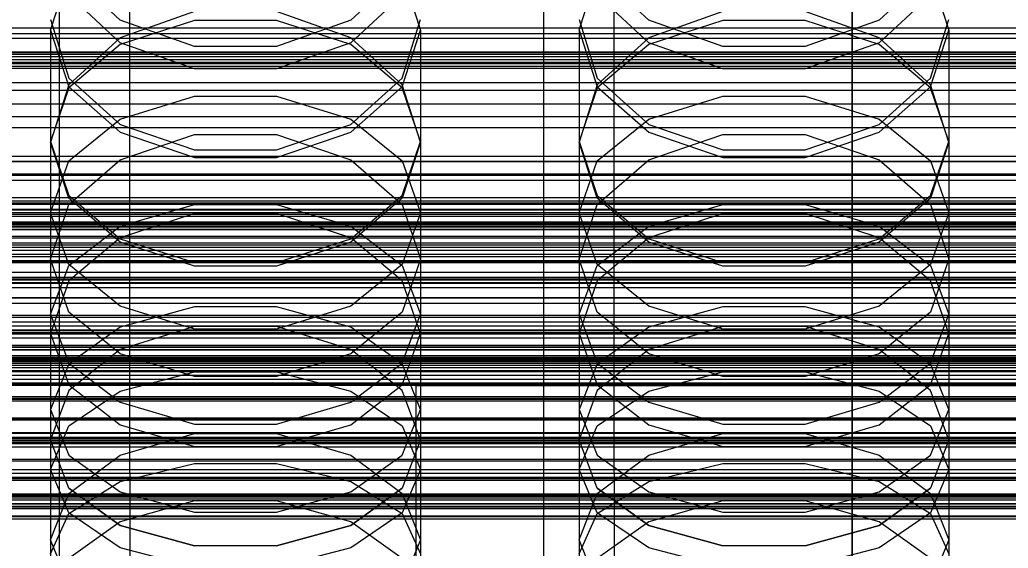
# Model space of a CAD drawing. Header units: millimetres. Extents: x -191664 to 191490, y -197311 to 10263.
# Drawn here: x -94.5 to 17.7, y -30598.5 to -30538.5 of the extents above; entities that cross this region are included whole.
import ezdxf

# ---------------------------------------------------------------- set-up
doc = ezdxf.new("R2010")
doc.units = ezdxf.units.MM
for name, color, linetype, lineweight in [('COTAS_USUARIO', 1, 'Continuous', 0), ('frontal_briquetadora', 7, 'Continuous', 0), ('frontal_C01', 7, 'Continuous', 0), ('frontal_C02', 7, 'Continuous', 0), ('frontal_C03', 7, 'Continuous', 0), ('frontal_mezcladora', 7, 'Continuous', 0), ('frontal_secador', 7, 'Continuous', 0)]:
    doc.layers.add(name, color=color, linetype=linetype, lineweight=lineweight)
doc.dimstyles.new('PLANTA_100', dxfattribs={"dimtxt": 250, "dimasz": 150, "dimexe": 150, "dimexo": 80, "dimgap": 100, "dimtad": 1, "dimtih": 1, "dimtoh": 1, "dimdec": 1, "dimdsep": 46, "dimcen": 0.09, "dimclrd": 1, "dimclre": 1, "dimclrt": 1, "dimadec": 0, "dimazin": 0, "dimtfac": 1, "dimtdec": 4, "dimtofl": 0, "dimtmove": 0, "dimatfit": 3, "dimfxl": 1, "dimtolj": 1, "dimtzin": 0, "dimarcsym": 0})

# ---------------------------------------------------------------- blocks, each defined once
blk = doc.blocks.new('*D108')
at = {"layer": 'COTAS_USUARIO', "color": 1, "lineweight": -2, "transparency": 16777216}
for p, q in [((-80, -30400), (-1350, -30400)), ((-1200, -31850), (-1200, -30550)), ((-80, -32000), (-1350, -32000))]:
    blk.add_line(p, q, dxfattribs=at)
at = {"layer": 'COTAS_USUARIO', "color": 1, "transparency": 16777216}
for points in [[(-1225, -30550), (-1175, -30550), (-1200, -30400)], [(-1225, -31850), (-1175, -31850), (-1200, -32000)]]:
    blk.add_solid(points, dxfattribs=at)
at = {"layer": 'Defpoints', "color": 0, "transparency": 16777216}
for p in [(-1200, -30400), (0, -30400), (0, -32000)]:
    blk.add_point(p, dxfattribs=at)
blk = doc.blocks.new('*D109')
at = {"layer": 'COTAS_USUARIO', "color": 1, "lineweight": -2, "transparency": 16777216}
for p, q in [((-80, -28700), (-1350, -28700)), ((-1200, -31850), (-1200, -28850)), ((-80, -32000), (-1350, -32000))]:
    blk.add_line(p, q, dxfattribs=at)
at = {"layer": 'COTAS_USUARIO', "color": 1, "transparency": 16777216}
for points in [[(-1225, -28850), (-1175, -28850), (-1200, -28700)], [(-1225, -31850), (-1175, -31850), (-1200, -32000)]]:
    blk.add_solid(points, dxfattribs=at)
at = {"layer": 'Defpoints', "color": 0, "transparency": 16777216}
for p in [(-1200, -28700), (0, -28700), (0, -32000)]:
    blk.add_point(p, dxfattribs=at)
blk = doc.blocks.new('*D110')
at = {"layer": 'COTAS_USUARIO', "color": 1, "lineweight": -2, "transparency": 16777216}
for p, q in [((-80, -30350), (-1350, -30350)), ((-1200, -31850), (-1200, -30500)), ((-80, -32000), (-1350, -32000))]:
    blk.add_line(p, q, dxfattribs=at)
at = {"layer": 'COTAS_USUARIO', "color": 1, "transparency": 16777216}
for points in [[(-1225, -30500), (-1175, -30500), (-1200, -30350)], [(-1225, -31850), (-1175, -31850), (-1200, -32000)]]:
    blk.add_solid(points, dxfattribs=at)
at = {"layer": 'Defpoints', "color": 0, "transparency": 16777216}
for p in [(-1200, -30350), (0, -30350), (0, -32000)]:
    blk.add_point(p, dxfattribs=at)
blk = doc.blocks.new('*D111')
at = {"layer": 'COTAS_USUARIO', "color": 1, "lineweight": -2, "transparency": 16777216}
for p, q in [((-80, -27700), (-1350, -27700)), ((-1200, -31850), (-1200, -27850)), ((-80, -32000), (-1350, -32000))]:
    blk.add_line(p, q, dxfattribs=at)
at = {"layer": 'COTAS_USUARIO', "color": 1, "transparency": 16777216}
for points in [[(-1225, -27850), (-1175, -27850), (-1200, -27700)], [(-1225, -31850), (-1175, -31850), (-1200, -32000)]]:
    blk.add_solid(points, dxfattribs=at)
at = {"layer": 'Defpoints', "color": 0, "transparency": 16777216}
for p in [(-1200, -27700), (0, -27700), (0, -32000)]:
    blk.add_point(p, dxfattribs=at)
blk = doc.blocks.new('*D119')
at = {"layer": 'COTAS_USUARIO', "color": 1, "lineweight": -2, "transparency": 16777216}
for p, q in [((1200, -29840), (1200, -29690)), ((80, -29990), (1350, -29990)), ((80, -30270), (1350, -30270)), ((1200, -30420), (1200, -30570))]:
    blk.add_line(p, q, dxfattribs=at)
at = {"layer": 'COTAS_USUARIO', "color": 1, "transparency": 16777216}
for points in [[(1175, -29840), (1225, -29840), (1200, -29990)], [(1175, -30420), (1225, -30420), (1200, -30270)]]:
    blk.add_solid(points, dxfattribs=at)
at = {"layer": 'Defpoints', "color": 0, "transparency": 16777216}
for p in [(0, -29990), (0, -30270), (1200, -30270)]:
    blk.add_point(p, dxfattribs=at)
blk = doc.blocks.new('*D120')
at = {"layer": 'COTAS_USUARIO', "color": 1, "lineweight": -2, "transparency": 16777216}
for p, q in [((1200, -30120), (1200, -29970)), ((80, -30270), (1350, -30270)), ((80, -30550), (1350, -30550)), ((1200, -30700), (1200, -30850))]:
    blk.add_line(p, q, dxfattribs=at)
at = {"layer": 'COTAS_USUARIO', "color": 1, "transparency": 16777216}
for points in [[(1175, -30120), (1225, -30120), (1200, -30270)], [(1175, -30700), (1225, -30700), (1200, -30550)]]:
    blk.add_solid(points, dxfattribs=at)
at = {"layer": 'Defpoints', "color": 0, "transparency": 16777216}
for p in [(0, -30270), (0, -30550), (1200, -30550)]:
    blk.add_point(p, dxfattribs=at)
blk = doc.blocks.new('*D121')
at = {"layer": 'COTAS_USUARIO', "color": 1, "lineweight": -2, "transparency": 16777216}
for p, q in [((-80, -29000), (-1350, -29000)), ((-1200, -31850), (-1200, -29150)), ((-80, -32000), (-1350, -32000))]:
    blk.add_line(p, q, dxfattribs=at)
at = {"layer": 'COTAS_USUARIO', "color": 1, "transparency": 16777216}
for points in [[(-1225, -29150), (-1175, -29150), (-1200, -29000)], [(-1225, -31850), (-1175, -31850), (-1200, -32000)]]:
    blk.add_solid(points, dxfattribs=at)
at = {"layer": 'Defpoints', "color": 0, "transparency": 16777216}
for p in [(-1200, -29000), (0, -29000), (0, -32000)]:
    blk.add_point(p, dxfattribs=at)

msp = doc.modelspace()

# ---------------------------------------------------------------- linework, layer by layer
at = {"layer": 'frontal_briquetadora', "color": 9, "true_color": 0xb9c3c2}
for p, q in [((-91, -30539.63), (-88.92, -30533.19)), ((-83.09, -30538.5), (-88.92, -30533.08)), ((-51.08, -30533.08), (-56.91, -30538.5)), ((-51.08, -30533.19), (-49, -30539.63)), ((-31, -30539.63), (-28.92, -30533.19)), ((-23.09, -30538.5), (-28.92, -30533.08)), ((8.92, -30533.08), (3.09, -30538.5)), ((8.92, -30533.19), (11, -30539.63)), ((-83.09, -30541.07), (-88.92, -30535.65)), ((-51.08, -30535.65), (-56.91, -30541.07)), ((-23.09, -30541.07), (-28.92, -30535.65)), ((8.92, -30535.65), (3.09, -30541.07)), ((-74.67, -30537.51), (-83.09, -30540.51)), ((-56.91, -30540.51), (-65.33, -30537.51)), ((-14.67, -30537.51), (-23.09, -30540.51)), ((3.09, -30540.51), (-5.33, -30537.51)), ((-91, -30538.42), (-88.92, -30545.1)), ((-74.67, -30541.5), (-83.09, -30538.5)), ((-74.67, -30538.55), (-83.09, -30541.27)), ((-65.33, -30538.55), (-74.67, -30538.55)), ((-56.91, -30538.5), (-65.33, -30541.5)), ((-56.91, -30541.27), (-65.33, -30538.55)), ((-51.08, -30545.1), (-49, -30538.42)), ((-31, -30538.42), (-28.92, -30545.1)), ((-14.67, -30541.5), (-23.09, -30538.5)), ((-14.67, -30538.55), (-23.09, -30541.27)), ((-5.33, -30538.55), (-14.67, -30538.55)), ((3.09, -30538.5), (-5.33, -30541.5)), ((3.09, -30541.27), (-5.33, -30538.55)), ((8.92, -30545.1), (11, -30538.42)), ((-91, -30539.63), (-91, -30552.36)), ((-91, -30539.63), (-88.92, -30546.08)), ((-51.08, -30546.08), (-49, -30539.63)), ((-49, -30539.63), (-49, -30552.36)), ((-31, -30539.63), (-31, -30552.36)), ((-31, -30539.63), (-28.92, -30546.08)), ((8.92, -30546.08), (11, -30539.63)), ((11, -30539.63), (11, -30552.36)), ((-83.09, -30540.51), (-88.92, -30545.84)), ((-74.67, -30544.03), (-83.09, -30541.07)), ((-56.91, -30541.07), (-65.33, -30544.03)), ((-51.08, -30545.84), (-56.91, -30540.51)), ((-23.09, -30540.51), (-28.92, -30545.84)), ((-14.67, -30544.03), (-23.09, -30541.07)), ((3.09, -30541.07), (-5.33, -30544.03)), ((8.92, -30545.84), (3.09, -30540.51)), ((-83.09, -30541.27), (-88.92, -30546.18)), ((-65.33, -30541.5), (-74.67, -30541.5)), ((-51.08, -30546.18), (-56.91, -30541.27)), ((-23.09, -30541.27), (-28.92, -30546.18)), ((-5.33, -30541.5), (-14.67, -30541.5)), ((8.92, -30546.18), (3.09, -30541.27)), ((-65.33, -30544.03), (-74.67, -30544.03)), ((-5.33, -30544.03), (-14.67, -30544.03)), ((-88.92, -30545.1), (-83.09, -30550.35)), ((-56.91, -30550.35), (-51.08, -30545.1)), ((-28.92, -30545.1), (-23.09, -30550.35)), ((3.09, -30550.35), (8.92, -30545.1)), ((-88.92, -30545.84), (-91, -30552.36)), ((-88.92, -30546.18), (-91, -30552.3)), ((-88.92, -30546.08), (-83.09, -30551.24)), ((-56.91, -30551.24), (-51.08, -30546.08)), ((-49, -30552.36), (-51.08, -30545.84)), ((-49, -30552.3), (-51.08, -30546.18)), ((-28.92, -30545.84), (-31, -30552.36)), ((-28.92, -30546.18), (-31, -30552.3)), ((-28.92, -30546.08), (-23.09, -30551.24)), ((3.09, -30551.24), (8.92, -30546.08)), ((11, -30552.36), (8.92, -30545.84)), ((11, -30552.3), (8.92, -30546.18)), ((-83.09, -30549.75), (-74.67, -30547.13)), ((-74.67, -30547.13), (-65.33, -30547.13)), ((-65.33, -30547.13), (-56.91, -30549.75)), ((-23.09, -30549.75), (-14.67, -30547.13)), ((-14.67, -30547.13), (-5.33, -30547.13)), ((-5.33, -30547.13), (3.09, -30549.75)), ((-88.92, -30554.48), (-83.09, -30549.75)), ((-56.91, -30549.75), (-51.08, -30554.48)), ((-28.92, -30554.48), (-23.09, -30549.75)), ((3.09, -30549.75), (8.92, -30554.48)), ((-83.09, -30550.35), (-74.67, -30553.23)), ((-65.33, -30553.23), (-56.91, -30550.35)), ((-23.09, -30550.35), (-14.67, -30553.23)), ((-5.33, -30553.23), (3.09, -30550.35)), ((-91, -30552.3), (-91, -30565.64)), ((-91, -30552.3), (-88.92, -30558.42)), ((-83.09, -30551.24), (-74.67, -30554.11)), ((-83.09, -30554.36), (-74.67, -30551.49)), ((-74.67, -30551.49), (-65.33, -30551.49)), ((-65.33, -30554.11), (-56.91, -30551.24)), ((-65.33, -30551.49), (-56.91, -30554.36)), ((-51.08, -30558.42), (-49, -30552.3)), ((-49, -30552.3), (-49, -30565.64)), ((-31, -30552.3), (-31, -30565.64)), ((-31, -30552.3), (-28.92, -30558.42)), ((-23.09, -30551.24), (-14.67, -30554.11)), ((-23.09, -30554.36), (-14.67, -30551.49)), ((-14.67, -30551.49), (-5.33, -30551.49)), ((-5.33, -30554.11), (3.09, -30551.24)), ((-5.33, -30551.49), (3.09, -30554.36)), ((8.92, -30558.42), (11, -30552.3)), ((11, -30552.3), (11, -30565.64)), ((-88.92, -30558.73), (-91, -30552.36)), ((-74.67, -30553.23), (-65.33, -30553.23)), ((-49, -30552.36), (-51.08, -30558.73)), ((-28.92, -30558.73), (-31, -30552.36)), ((-14.67, -30553.23), (-5.33, -30553.23)), ((11, -30552.36), (8.92, -30558.73)), ((-91, -30560.38), (-88.92, -30554.48)), ((-88.92, -30559.44), (-83.09, -30554.36)), ((-74.67, -30554.11), (-65.33, -30554.11)), ((-56.91, -30554.36), (-51.08, -30559.44)), ((-51.08, -30554.48), (-49, -30560.38)), ((-31, -30560.38), (-28.92, -30554.48)), ((-28.92, -30559.44), (-23.09, -30554.36)), ((-14.67, -30554.11), (-5.33, -30554.11)), ((3.09, -30554.36), (8.92, -30559.44)), ((8.92, -30554.48), (11, -30560.38)), ((-88.92, -30558.42), (-83.09, -30563.33)), ((-83.09, -30563.73), (-88.92, -30558.73)), ((-56.91, -30563.33), (-51.08, -30558.42)), ((-51.08, -30558.73), (-56.91, -30563.73)), ((-28.92, -30558.42), (-23.09, -30563.33)), ((-23.09, -30563.73), (-28.92, -30558.73)), ((3.09, -30563.33), (8.92, -30558.42)), ((8.92, -30558.73), (3.09, -30563.73)), ((-91, -30565.64), (-88.92, -30559.44)), ((-83.09, -30561.92), (-74.67, -30559.45)), ((-74.67, -30559.45), (-65.33, -30559.45)), ((-65.33, -30559.45), (-56.91, -30561.92)), ((-51.08, -30559.44), (-49, -30565.64)), ((-31, -30565.64), (-28.92, -30559.44)), ((-23.09, -30561.92), (-14.67, -30559.45)), ((-14.67, -30559.45), (-5.33, -30559.45)), ((-5.33, -30559.45), (3.09, -30561.92)), ((8.92, -30559.44), (11, -30565.64)), ((-91, -30560.38), (-91, -30574.1)), ((-88.92, -30566.27), (-91, -30560.38)), ((-74.67, -30560.45), (-83.09, -30563.22)), ((-65.33, -30560.45), (-74.67, -30560.45)), ((-56.91, -30563.22), (-65.33, -30560.45)), ((-49, -30560.38), (-51.08, -30566.27)), ((-49, -30560.38), (-49, -30574.1)), ((-31, -30560.38), (-31, -30574.1)), ((-28.92, -30566.27), (-31, -30560.38)), ((-14.67, -30560.45), (-23.09, -30563.22)), ((-5.33, -30560.45), (-14.67, -30560.45)), ((3.09, -30563.22), (-5.33, -30560.45)), ((11, -30560.38), (8.92, -30566.27)), ((11, -30560.38), (11, -30574.1)), ((-88.92, -30566.37), (-83.09, -30561.92)), ((-56.91, -30561.92), (-51.08, -30566.37)), ((-28.92, -30566.37), (-23.09, -30561.92)), ((3.09, -30561.92), (8.92, -30566.37)), ((-83.09, -30563.22), (-88.92, -30568.13)), ((-83.09, -30563.33), (-74.67, -30566.05)), ((-65.33, -30566.05), (-56.91, -30563.33)), ((-51.08, -30568.13), (-56.91, -30563.22)), ((-23.09, -30563.22), (-28.92, -30568.13)), ((-23.09, -30563.33), (-14.67, -30566.05)), ((-5.33, -30566.05), (3.09, -30563.33)), ((8.92, -30568.13), (3.09, -30563.22)), ((-74.67, -30566.46), (-83.09, -30563.73)), ((-56.91, -30563.73), (-65.33, -30566.46)), ((-14.67, -30566.46), (-23.09, -30563.73)), ((3.09, -30563.73), (-5.33, -30566.46)), ((-88.92, -30571.68), (-91, -30565.64)), ((-49, -30565.64), (-51.08, -30571.68)), ((-28.92, -30571.68), (-31, -30565.64)), ((11, -30565.64), (8.92, -30571.68)), ((-91, -30571.91), (-88.92, -30566.37)), ((-83.09, -30571), (-88.92, -30566.27)), ((-74.67, -30566.05), (-65.33, -30566.05)), ((-65.33, -30566.46), (-74.67, -30566.46)), ((-51.08, -30566.27), (-56.91, -30571)), ((-51.08, -30566.37), (-49, -30571.91)), ((-31, -30571.91), (-28.92, -30566.37)), ((-23.09, -30571), (-28.92, -30566.27)), ((-14.67, -30566.05), (-5.33, -30566.05)), ((-5.33, -30566.46), (-14.67, -30566.46)), ((8.92, -30566.27), (3.09, -30571)), ((8.92, -30566.37), (11, -30571.91)), ((-88.92, -30568.13), (-91, -30574.1)), ((-49, -30574.1), (-51.08, -30568.13)), ((-28.92, -30568.13), (-31, -30574.1)), ((11, -30574.1), (8.92, -30568.13)), ((-74.67, -30573.62), (-83.09, -30571)), ((-74.67, -30571.08), (-83.09, -30573.39)), ((-65.33, -30571.08), (-74.67, -30571.08)), ((-56.91, -30571), (-65.33, -30573.62)), ((-56.91, -30573.39), (-65.33, -30571.08)), ((-14.67, -30573.62), (-23.09, -30571)), ((-14.67, -30571.08), (-23.09, -30573.39)), ((-5.33, -30571.08), (-14.67, -30571.08)), ((3.09, -30571), (-5.33, -30573.62)), ((3.09, -30573.39), (-5.33, -30571.08)), ((-91, -30571.91), (-91, -30586.19)), ((-91, -30571.91), (-88.92, -30577.46)), ((-83.09, -30576.41), (-88.92, -30571.68)), ((-51.08, -30571.68), (-56.91, -30576.41)), ((-51.08, -30577.46), (-49, -30571.91)), ((-49, -30571.91), (-49, -30586.19)), ((-31, -30571.91), (-31, -30586.19)), ((-31, -30571.91), (-28.92, -30577.46)), ((-23.09, -30576.41), (-28.92, -30571.68)), ((8.92, -30571.68), (3.09, -30576.41)), ((8.92, -30577.46), (11, -30571.91)), ((11, -30571.91), (11, -30586.19)), ((-83.09, -30573.39), (-88.92, -30577.55)), ((-74.67, -30573.31), (-83.09, -30575.93)), ((-65.33, -30573.31), (-74.67, -30573.31)), ((-65.33, -30573.62), (-74.67, -30573.62)), ((-56.91, -30575.93), (-65.33, -30573.31)), ((-51.08, -30577.55), (-56.91, -30573.39)), ((-23.09, -30573.39), (-28.92, -30577.55)), ((-14.67, -30573.31), (-23.09, -30575.93)), ((-5.33, -30573.31), (-14.67, -30573.31)), ((-5.33, -30573.62), (-14.67, -30573.62)), ((3.09, -30575.93), (-5.33, -30573.31)), ((8.92, -30577.55), (3.09, -30573.39)), ((-91, -30574.1), (-88.92, -30579.92)), ((-51.08, -30579.92), (-49, -30574.1)), ((-31, -30574.1), (-28.92, -30579.92)), ((8.92, -30579.92), (11, -30574.1)), ((-83.09, -30575.93), (-88.92, -30580.56)), ((-74.67, -30578.99), (-83.09, -30576.41)), ((-56.91, -30576.41), (-65.33, -30578.99)), ((-51.08, -30580.56), (-56.91, -30575.93)), ((-23.09, -30575.93), (-28.92, -30580.56)), ((-14.67, -30578.99), (-23.09, -30576.41)), ((3.09, -30576.41), (-5.33, -30578.99)), ((8.92, -30580.56), (3.09, -30575.93)), ((-88.92, -30577.55), (-91, -30582.73)), ((-88.92, -30577.46), (-83.09, -30581.91)), ((-56.91, -30581.91), (-51.08, -30577.46)), ((-49, -30582.73), (-51.08, -30577.55)), ((-28.92, -30577.55), (-31, -30582.73)), ((-28.92, -30577.46), (-23.09, -30581.91)), ((3.09, -30581.91), (8.92, -30577.46)), ((11, -30582.73), (8.92, -30577.55)), ((-83.09, -30580.64), (-74.67, -30578.44)), ((-74.67, -30578.44), (-65.33, -30578.44)), ((-65.33, -30578.99), (-74.67, -30578.99)), ((-65.33, -30578.44), (-56.91, -30580.64)), ((-23.09, -30580.64), (-14.67, -30578.44)), ((-14.67, -30578.44), (-5.33, -30578.44)), ((-5.33, -30578.99), (-14.67, -30578.99)), ((-5.33, -30578.44), (3.09, -30580.64)), ((195, -30580), (-195, -30580)), ((-88.92, -30579.92), (-83.09, -30584.46)), ((-56.91, -30584.46), (-51.08, -30579.92)), ((-28.92, -30579.92), (-23.09, -30584.46)), ((3.09, -30584.46), (8.92, -30579.92)), ((-88.92, -30580.56), (-91, -30586.19)), ((-88.92, -30584.6), (-83.09, -30580.64)), ((-56.91, -30580.64), (-51.08, -30584.6)), ((-49, -30586.19), (-51.08, -30580.56)), ((-28.92, -30580.56), (-31, -30586.19)), ((-28.92, -30584.6), (-23.09, -30580.64)), ((3.09, -30580.64), (8.92, -30584.6)), ((11, -30586.19), (8.92, -30580.56)), ((-83.09, -30581.91), (-74.67, -30584.38)), ((-65.33, -30584.38), (-56.91, -30581.91)), ((-23.09, -30581.91), (-14.67, -30584.38)), ((-5.33, -30584.38), (3.09, -30581.91)), ((-91, -30582.73), (-91, -30597.53)), ((-91, -30582.73), (-88.92, -30587.92)), ((-51.08, -30587.92), (-49, -30582.73)), ((-49, -30582.73), (-49, -30597.53)), ((-31, -30582.73), (-31, -30597.53)), ((-31, -30582.73), (-28.92, -30587.92)), ((8.92, -30587.92), (11, -30582.73)), ((11, -30582.73), (11, -30597.53)), ((-91, -30589.54), (-88.92, -30584.6)), ((-83.09, -30584.46), (-74.67, -30586.94)), ((-74.67, -30584.38), (-65.33, -30584.38)), ((-65.33, -30586.94), (-56.91, -30584.46)), ((-51.08, -30584.6), (-49, -30589.54)), ((-31, -30589.54), (-28.92, -30584.6)), ((-23.09, -30584.46), (-14.67, -30586.94)), ((-14.67, -30584.38), (-5.33, -30584.38)), ((-5.33, -30586.94), (3.09, -30584.46)), ((8.92, -30584.6), (11, -30589.54)), ((-83.09, -30587.91), (-74.67, -30585.44)), ((-74.67, -30585.44), (-65.33, -30585.44)), ((-65.33, -30585.44), (-56.91, -30587.91)), ((-23.09, -30587.91), (-14.67, -30585.44)), ((-14.67, -30585.44), (-5.33, -30585.44)), ((-5.33, -30585.44), (3.09, -30587.91)), ((195, -30587), (-195, -30587)), ((-88.92, -30591.66), (-91, -30586.19)), ((-74.67, -30586.94), (-65.33, -30586.94)), ((-49, -30586.19), (-51.08, -30591.66)), ((-28.92, -30591.66), (-31, -30586.19)), ((-14.67, -30586.94), (-5.33, -30586.94)), ((11, -30586.19), (8.92, -30591.66)), ((-88.92, -30592.26), (-83.09, -30587.91)), ((-88.92, -30587.92), (-83.09, -30592.08)), ((-56.91, -30587.91), (-51.08, -30592.26)), ((-56.91, -30592.08), (-51.08, -30587.92)), ((-28.92, -30592.26), (-23.09, -30587.91)), ((-28.92, -30587.92), (-23.09, -30592.08)), ((3.09, -30587.91), (8.92, -30592.26)), ((3.09, -30592.08), (8.92, -30587.92)), ((-83.09, -30590.9), (-74.67, -30588.87)), ((-74.67, -30588.87), (-65.33, -30588.87)), ((-65.33, -30588.87), (-56.91, -30590.9)), ((-23.09, -30590.9), (-14.67, -30588.87)), ((-14.67, -30588.87), (-5.33, -30588.87)), ((-5.33, -30588.87), (3.09, -30590.9)), ((-91, -30589.54), (-91, -30604.67)), ((-88.92, -30594.48), (-91, -30589.54)), ((-49, -30589.54), (-51.08, -30594.48)), ((-49, -30589.54), (-49, -30604.67)), ((-31, -30589.54), (-31, -30604.67)), ((-28.92, -30594.48), (-31, -30589.54)), ((11, -30589.54), (8.92, -30594.48)), ((11, -30589.54), (11, -30604.67)), ((-88.92, -30594.55), (-83.09, -30590.9)), ((-56.91, -30590.9), (-51.08, -30594.55)), ((-28.92, -30594.55), (-23.09, -30590.9)), ((3.09, -30590.9), (8.92, -30594.55)), ((-91, -30597.53), (-88.92, -30592.26)), ((-83.09, -30595.92), (-88.92, -30591.66)), ((-88.92, -30591.66), (-83.09, -30595.91)), ((-83.09, -30592.08), (-74.67, -30594.39)), ((-65.33, -30594.39), (-56.91, -30592.08)), ((-51.08, -30591.66), (-56.91, -30595.92)), ((-56.91, -30595.91), (-51.08, -30591.66)), ((-51.08, -30592.26), (-49, -30597.53)), ((-31, -30597.53), (-28.92, -30592.26)), ((-23.09, -30595.92), (-28.92, -30591.66)), ((-28.92, -30591.66), (-23.09, -30595.91)), ((-23.09, -30592.08), (-14.67, -30594.39)), ((-5.33, -30594.39), (3.09, -30592.08)), ((8.92, -30591.66), (3.09, -30595.92)), ((3.09, -30595.91), (8.92, -30591.66)), ((8.92, -30592.26), (11, -30597.53)), ((-74.67, -30593.12), (-83.09, -30595.48)), ((-65.33, -30593.12), (-74.67, -30593.12)), ((-56.91, -30595.48), (-65.33, -30593.12)), ((-14.67, -30593.12), (-23.09, -30595.48)), ((-5.33, -30593.12), (-14.67, -30593.12)), ((3.09, -30595.48), (-5.33, -30593.12)), ((-91, -30599.11), (-88.92, -30594.55)), ((-83.09, -30598.43), (-88.92, -30594.48)), ((-74.67, -30594.39), (-65.33, -30594.39)), ((-51.08, -30594.48), (-56.91, -30598.43)), ((-51.08, -30594.55), (-49, -30599.11)), ((-31, -30599.11), (-28.92, -30594.55)), ((-23.09, -30598.43), (-28.92, -30594.48)), ((-14.67, -30594.39), (-5.33, -30594.39)), ((8.92, -30594.48), (3.09, -30598.43)), ((8.92, -30594.55), (11, -30599.11)), ((-83.09, -30595.48), (-88.92, -30599.64)), ((-83.09, -30595.91), (-74.67, -30598.23)), ((-74.67, -30598.23), (-83.09, -30595.92)), ((-65.33, -30598.23), (-56.91, -30595.91)), ((-56.91, -30595.92), (-65.33, -30598.23)), ((-51.08, -30599.64), (-56.91, -30595.48)), ((-23.09, -30595.48), (-28.92, -30599.64)), ((-23.09, -30595.91), (-14.67, -30598.23)), ((-14.67, -30598.23), (-23.09, -30595.92)), ((-5.33, -30598.23), (3.09, -30595.91)), ((3.09, -30595.92), (-5.33, -30598.23)), ((8.92, -30599.64), (3.09, -30595.48)), ((-88.92, -30602.63), (-91, -30597.53)), ((-65.33, -30598.23), (-74.67, -30598.23)), ((-49, -30597.53), (-51.08, -30602.63)), ((-28.92, -30602.63), (-31, -30597.53)), ((-5.33, -30598.23), (-14.67, -30598.23)), ((11, -30597.53), (8.92, -30602.63)), ((-74.67, -30600.63), (-83.09, -30598.43)), ((-56.91, -30598.43), (-65.33, -30600.63)), ((-14.67, -30600.63), (-23.09, -30598.43)), ((3.09, -30598.43), (-5.33, -30600.63))]:
    msp.add_line(p, q, dxfattribs=at)
at = {"layer": 'frontal_C01', "color": 139, "true_color": 0x345e4e}
for p, q in [((0, -30740.44), (0, -30428.25)), ((0, -30433.94), (0, -30746.13))]:
    msp.add_line(p, q, dxfattribs=at)
at = {"layer": 'frontal_C01', "color": 139, "true_color": 0x354b57}
for p, q in [((-425, -30543.44), (425, -30543.44)), ((-450, -30566.05), (450, -30566.05)), ((450, -30578.86), (-450, -30578.86))]:
    msp.add_line(p, q, dxfattribs=at)
at = {"layer": 'frontal_C02', "color": 139, "true_color": 0x345e4e}
for p, q in [((0, -30258.89), (0, -30543.72)), ((0, -30822.8), (0, -30537.97)), ((-130, -30543.72), (0, -30543.72)), ((0, -30543.72), (0, -30828.54)), ((0, -30543.72), (130, -30543.72))]:
    msp.add_line(p, q, dxfattribs=at)
at = {"layer": 'frontal_C02', "color": 252, "true_color": 0x83939a}
for p, q in [((-130, -30542.62), (130, -30542.62)), ((-130, -30543.26), (130, -30543.26)), ((-130, -30543.72), (130, -30543.72)), ((-130, -30545.58), (130, -30545.58)), ((-130, -30546.46), (130, -30546.46)), ((-130, -30549.43), (130, -30549.43)), ((-130, -30550.68), (130, -30550.68)), ((-130, -30554.55), (130, -30554.55)), ((-130, -30556.08), (130, -30556.08)), ((130, -30560.58), (-130, -30560.58)), ((-130, -30562.29), (130, -30562.29)), ((-130, -30567.12), (130, -30567.12)), ((-130, -30568.89), (130, -30568.89)), ((-130, -30573.72), (130, -30573.72)), ((-130, -30575.43), (130, -30575.43)), ((-130, -30579.93), (130, -30579.93)), ((-130, -30581.46), (130, -30581.46)), ((-130, -30585.33), (130, -30585.33)), ((-130, -30586.58), (130, -30586.58)), ((-130, -30589.55), (130, -30589.55)), ((-130, -30590.43), (130, -30590.43)), ((-130, -30592.3), (130, -30592.3)), ((-130, -30592.75), (130, -30592.75)), ((-130, -30593.39), (130, -30593.39))]:
    msp.add_line(p, q, dxfattribs=at)
at = {"layer": 'frontal_C02', "color": 9, "true_color": 0xbac6cb}
for p, q in [((-148, -30559.01), (148, -30559.01)), ((-148, -30559.24), (148, -30559.24)), ((-148, -30559.4), (148, -30559.4)), ((-148, -30560.06), (148, -30560.06)), ((-148, -30560.37), (148, -30560.37)), ((-148, -30561.43), (148, -30561.43)), ((-148, -30561.87), (148, -30561.87)), ((-148, -30563.24), (148, -30563.24)), ((-148, -30563.78), (148, -30563.78)), ((148, -30565.38), (-148, -30565.38)), ((-148, -30565.98), (148, -30565.98)), ((-148, -30567.69), (148, -30567.69)), ((-148, -30568.32), (148, -30568.32)), ((-148, -30570.03), (148, -30570.03)), ((-148, -30570.64), (148, -30570.64)), ((-148, -30572.23), (148, -30572.23)), ((-148, -30572.78), (148, -30572.78)), ((-148, -30574.15), (148, -30574.15)), ((-148, -30574.59), (148, -30574.59)), ((-148, -30575.64), (148, -30575.64)), ((-148, -30575.95), (148, -30575.95)), ((-148, -30576.61), (148, -30576.61)), ((-148, -30576.78), (148, -30576.78)), ((-148, -30577), (148, -30577))]:
    msp.add_line(p, q, dxfattribs=at)
at = {"layer": 'frontal_C03', "color": 139, "true_color": 0x345e4e}
for p, q in [((0, -30689.74), (0, -30425.81)), ((0, -30431.59), (0, -30695.51))]:
    msp.add_line(p, q, dxfattribs=at)
at = {"layer": 'frontal_C03', "color": 139, "true_color": 0x354b57}
for p, q in [((450, -30542.2), (-450, -30542.2)), ((450, -30565.14), (-450, -30565.14)), ((-450, -30575.91), (450, -30575.91))]:
    msp.add_line(p, q, dxfattribs=at)
at = {"layer": 'frontal_C03', "color": 252, "true_color": 0x83939a}
for p, q in [((-250, -30560.75), (250, -30560.75)), ((-250, -30561.55), (250, -30561.55)), ((-250, -30561.69), (250, -30561.69)), ((-250, -30564.02), (250, -30564.02)), ((-250, -30564.29), (250, -30564.29)), ((-250, -30568), (250, -30568)), ((-250, -30568.39), (250, -30568.39)), ((-250, -30573.21), (250, -30573.21)), ((-250, -30573.69), (250, -30573.69)), ((250, -30579.31), (-250, -30579.31)), ((-250, -30579.84), (250, -30579.84)), ((-250, -30585.88), (250, -30585.88)), ((-250, -30586.43), (250, -30586.43)), ((-250, -30592.46), (250, -30592.46)), ((-250, -30592.99), (250, -30592.99))]:
    msp.add_line(p, q, dxfattribs=at)
at = {"layer": 'frontal_C03', "color": 9, "true_color": 0xbac6cb}
for p, q in [((-450, -30577.15), (450, -30577.15)), ((-450, -30577.43), (450, -30577.43)), ((-450, -30577.48), (450, -30577.48)), ((-450, -30578.31), (450, -30578.31)), ((-450, -30578.41), (450, -30578.41)), ((-450, -30579.72), (450, -30579.72)), ((-450, -30579.86), (450, -30579.86)), ((-450, -30581.57), (450, -30581.57)), ((-450, -30581.74), (450, -30581.74)), ((450, -30583.73), (-450, -30583.73)), ((-450, -30583.92), (450, -30583.92)), ((-450, -30586.05), (450, -30586.05)), ((-450, -30586.25), (450, -30586.25)), ((-450, -30588.39), (450, -30588.39)), ((-450, -30588.58), (450, -30588.58)), ((-450, -30590.57), (450, -30590.57)), ((-450, -30590.74), (450, -30590.74)), ((-450, -30592.45), (450, -30592.45)), ((-450, -30592.58), (450, -30592.58)), ((-450, -30593.9), (450, -30593.9)), ((-450, -30593.99), (450, -30593.99)), ((-450, -30594.82), (450, -30594.82)), ((-450, -30594.87), (450, -30594.87)), ((-450, -30595.15), (450, -30595.15))]:
    msp.add_line(p, q, dxfattribs=at)
at = {"layer": 'frontal_mezcladora', "color": 250, "true_color": 0x33393d}
for p, q in [((-90, -30590), (-90, -30525.35)), ((-82, -30590), (-82, -30525.35)), ((-35, -30590), (-35, -30525.35)), ((-27, -30590), (-27, -30525.35)), ((-420, -30542.1), (240, -30542.1)), ((240, -30590), (-420, -30590)), ((-90, -30654.65), (-90, -30590)), ((-82, -30590), (-90, -30590)), ((-82, -30590), (-82, -30654.65)), ((-35, -30654.65), (-35, -30590)), ((-27, -30590), (-35, -30590)), ((-27, -30590), (-27, -30654.65))]:
    msp.add_line(p, q, dxfattribs=at)
at = {"layer": 'frontal_secador', "color": 9, "true_color": 0xc7cdbf}
for p, q in [((-1250, -30539.39), (1250, -30539.39)), ((-1250, -30540), (1250, -30540)), ((1250, -30540.59), (-1250, -30540.59)), ((1250, -30542.39), (-1250, -30542.39)), ((1250, -30543), (-1250, -30543))]:
    msp.add_line(p, q, dxfattribs=at)
at = {"layer": 'frontal_secador', "color": 253, "true_color": 0xa8b3b5}
for p, q in [((1250, -30544), (-1250, -30544)), ((-1250, -30548), (1250, -30548)), ((1250, -30560), (-1250, -30560)), ((-1250, -30566), (1250, -30566))]:
    msp.add_line(p, q, dxfattribs=at)
at = {"layer": 'frontal_secador', "color": 253, "true_color": 0xa4b0b5}
for p, q in [((1250, -30554), (-1250, -30554)), ((1250, -30554.55), (-1250, -30554.55)), ((1250, -30556.14), (-1250, -30556.14)), ((1250, -30556.71), (-1250, -30556.71)), ((1250, -30558.69), (-1250, -30558.69)), ((1320, -30562), (-1320, -30562)), ((1320, -30562.27), (-1320, -30562.27)), ((1250, -30562), (-1250, -30562)), ((1320, -30563.07), (-1320, -30563.07)), ((1320, -30564.34), (-1320, -30564.34)), ((1250, -30564.65), (-1250, -30564.65)), ((1320, -30566), (-1320, -30566)), ((1250, -30565.86), (-1250, -30565.86)), ((1320, -30567.93), (-1320, -30567.93)), ((-1320, -30570), (1320, -30570)), ((-1250, -30570), (1250, -30570)), ((1320, -30572.07), (-1320, -30572.07)), ((1320, -30574), (-1320, -30574)), ((1250, -30574.14), (-1250, -30574.14)), ((1320, -30575.66), (-1320, -30575.66)), ((1320, -30576.93), (-1320, -30576.93)), ((1320, -30577.73), (-1320, -30577.73)), ((1320, -30578), (-1320, -30578)), ((1250, -30577.29), (-1250, -30577.29)), ((1250, -30578), (-1250, -30578)), ((1250, -30581.31), (-1250, -30581.31)), ((1250, -30583.86), (-1250, -30583.86)), ((1250, -30585.45), (-1250, -30585.45)), ((1250, -30586), (-1250, -30586)), ((1360, -30593.5), (-1360, -30593.5)), ((1250, -30593.75), (-1250, -30593.75)), ((1360, -30594.86), (-1360, -30594.86))]:
    msp.add_line(p, q, dxfattribs=at)
at = {"layer": 'frontal_secador', "color": 254, "true_color": 0xd2d7cc}
msp.add_line((1250, -30556), (-1250, -30556), dxfattribs=at)
at = {"layer": 'frontal_secador', "color": 142, "true_color": 0x159eb4}
for p, q in [((-49.5, -30580), (49.5, -30580)), ((-49.5, -30640), (-49.5, -30580))]:
    msp.add_line(p, q, dxfattribs=at)

# ---------------------------------------------------------------- dimensions: what is measured, and where the dimension line sits
at = {"layer": 'COTAS_USUARIO'}
for p1, p2, picture, middle in [((0, -32000), (0, -27700), '*D111', (-1200, -29850)), ((0, -32000), (0, -28700), '*D109', (-1200, -30350)), ((0, -32000), (0, -29000), '*D121', (-1200, -30500)), ((0, -29990), (0, -30270), '*D119', (1200, -30130)), ((0, -30270), (0, -30550), '*D120', (1200, -30410)), ((0, -32000), (0, -30350), '*D110', (-1200, -31175)), ((0, -32000), (0, -30400), '*D108', (-1200, -31200))]:
    dim = msp.add_aligned_dim(p1=p1, p2=p2, distance=1200, dimstyle='PLANTA_100', dxfattribs=at)
    dim.commit()
    dim.dimension.update_dxf_attribs({"geometry": picture, "text_midpoint": middle})

doc.saveas('drawing.dxf')
